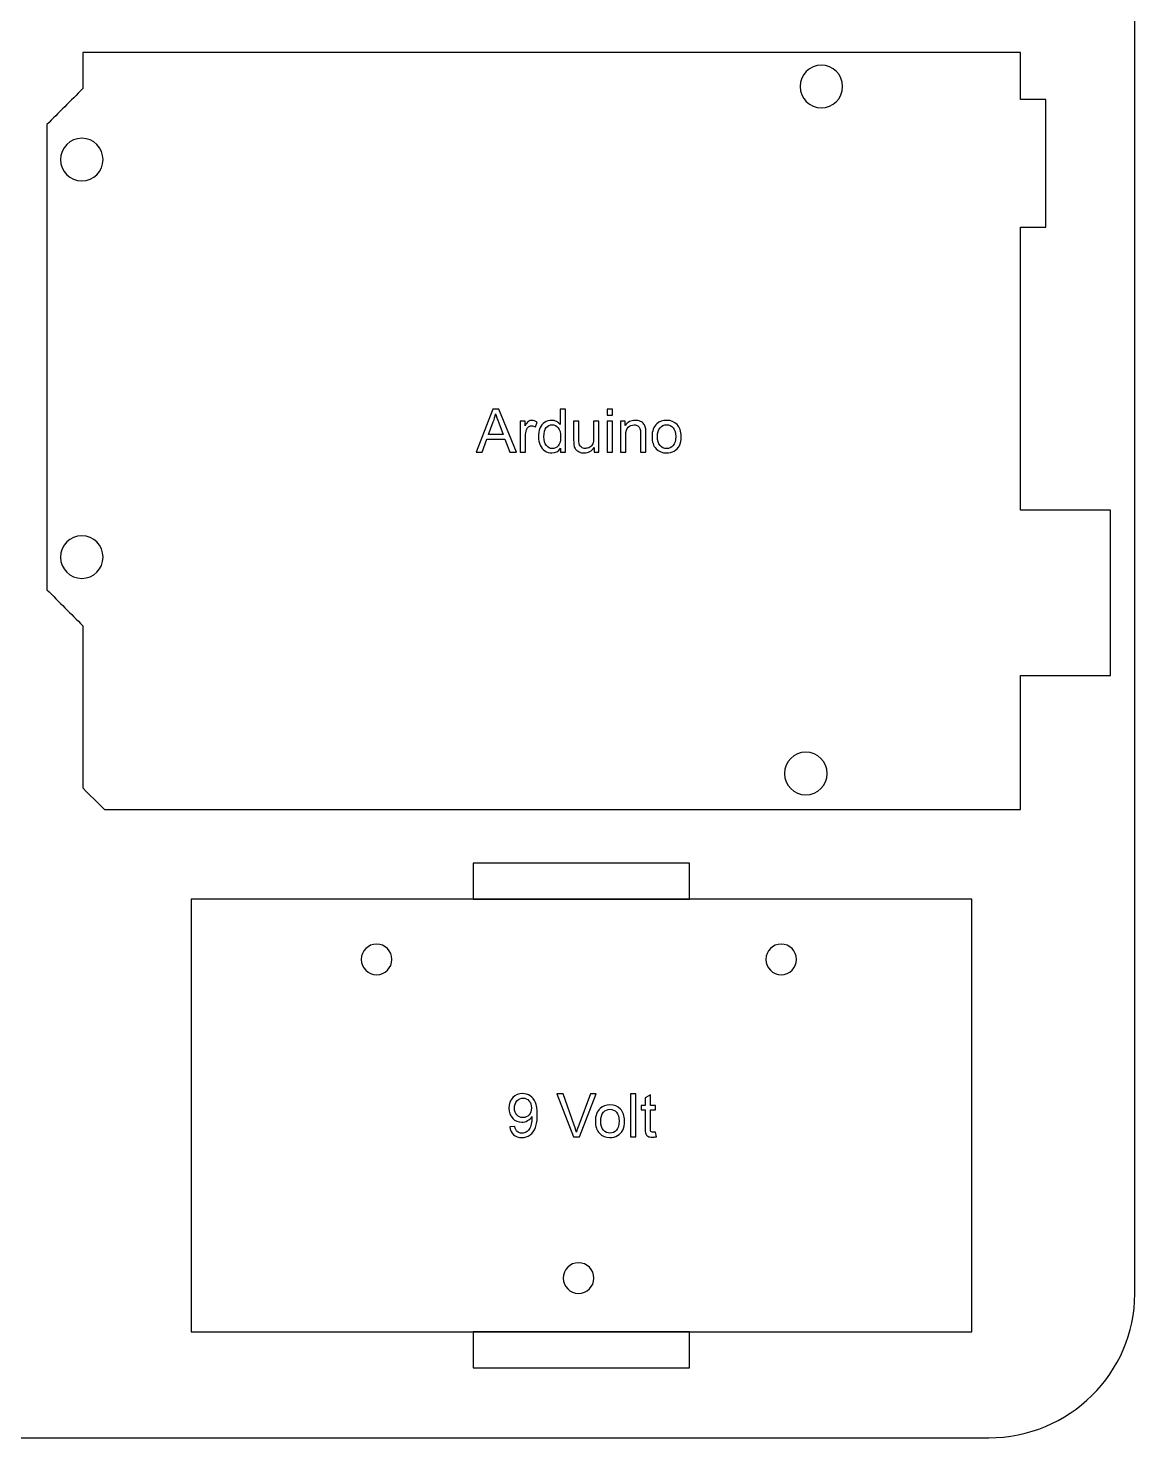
# Model space of a CAD drawing. Extents: x -8.7 to 2.3, y -1.3 to 5.5.
# Drawn here: x -6.328 to -3.259, y -1.253 to 2.657 of the extents above; entities that cross this region are included whole.
import ezdxf

# ---------------------------------------------------------------- set-up
doc = ezdxf.new("R2010")
doc.units = 0
doc.header["$MEASUREMENT"] = 0
doc.layers.add('LAYER_1', color=7, linetype='CONTINUOUS')

msp = doc.modelspace()

# ---------------------------------------------------------------- linework, layer by layer
at = {"layer": 'LAYER_1'}
for points, knots in [([(-8.2543, 5.497), (-8.2543, 5.497), (-3.6643, 5.497), (-3.6643, 5.497), (-3.6643, 5.497), (-3.4416, 5.497), (-3.2593, 5.3172), (-3.2593, 5.0974), (-3.2593, 5.0974), (-3.2593, 5.0974), (-3.2593, -0.8534), (-3.2593, -0.8534), (-3.2593, -0.8534), (-3.2593, -1.0732), (-3.4416, -1.253), (-3.6643, -1.253), (-3.6643, -1.253), (-3.6643, -1.253), (-8.2543, -1.253), (-8.2543, -1.253), (-8.2543, -1.253), (-8.4771, -1.253), (-8.6593, -1.0732), (-8.6593, -0.8534), (-8.6593, -0.8534), (-8.6593, -0.8534), (-8.6593, 5.0974), (-8.6593, 5.0974), (-8.6593, 5.0974), (-8.6593, 5.3172), (-8.4771, 5.497), (-8.2543, 5.497)], [0, 0, 0, 0, 0.125, 0.125, 0.125, 0.125, 0.25, 0.25, 0.25, 0.25, 0.375, 0.375, 0.375, 0.375, 0.5, 0.5, 0.5, 0.5, 0.625, 0.625, 0.625, 0.625, 0.75, 0.75, 0.75, 0.75, 0.875, 0.875, 0.875, 0.875, 1, 1, 1, 1]), ([(-4.1876, 2.4952), (-4.1876, 2.5278), (-4.1612, 2.5542), (-4.1286, 2.5542), (-4.1286, 2.5542), (-4.096, 2.5542), (-4.0695, 2.5278), (-4.0695, 2.4952), (-4.0695, 2.4952), (-4.0695, 2.4626), (-4.096, 2.4361), (-4.1286, 2.4361), (-4.1286, 2.4361), (-4.1612, 2.4361), (-4.1876, 2.4626), (-4.1876, 2.4952)], [0, 0, 0, 0, 0.25, 0.25, 0.25, 0.25, 0.5, 0.5, 0.5, 0.5, 0.75, 0.75, 0.75, 0.75, 1, 1, 1, 1]), ([(-6.2385, 2.2923), (-6.2385, 2.3249), (-6.2121, 2.3514), (-6.1795, 2.3514), (-6.1795, 2.3514), (-6.1469, 2.3514), (-6.1204, 2.3249), (-6.1204, 2.2923), (-6.1204, 2.2923), (-6.1204, 2.2597), (-6.1469, 2.2333), (-6.1795, 2.2333), (-6.1795, 2.2333), (-6.2121, 2.2333), (-6.2385, 2.2597), (-6.2385, 2.2923)], [0, 0, 0, 0, 0.25, 0.25, 0.25, 0.25, 0.5, 0.5, 0.5, 0.5, 0.75, 0.75, 0.75, 0.75, 1, 1, 1, 1]), ([(-6.2385, 1.1899), (-6.2385, 1.2226), (-6.2121, 1.249), (-6.1795, 1.249), (-6.1795, 1.249), (-6.1469, 1.249), (-6.1204, 1.2226), (-6.1204, 1.1899), (-6.1204, 1.1899), (-6.1204, 1.1573), (-6.1469, 1.1309), (-6.1795, 1.1309), (-6.1795, 1.1309), (-6.2121, 1.1309), (-6.2385, 1.1573), (-6.2385, 1.1899)], [0, 0, 0, 0, 0.25, 0.25, 0.25, 0.25, 0.5, 0.5, 0.5, 0.5, 0.75, 0.75, 0.75, 0.75, 1, 1, 1, 1]), ([(-4.2307, 0.5896), (-4.2307, 0.6222), (-4.2042, 0.6486), (-4.1716, 0.6486), (-4.1716, 0.6486), (-4.139, 0.6486), (-4.1126, 0.6222), (-4.1126, 0.5896), (-4.1126, 0.5896), (-4.1126, 0.5569), (-4.139, 0.5305), (-4.1716, 0.5305), (-4.1716, 0.5305), (-4.2042, 0.5305), (-4.2307, 0.5569), (-4.2307, 0.5896)], [0, 0, 0, 0, 0.25, 0.25, 0.25, 0.25, 0.5, 0.5, 0.5, 0.5, 0.75, 0.75, 0.75, 0.75, 1, 1, 1, 1]), ([(-5.0939, 0.2408), (-5.0939, 0.2408), (-5.0939, 0.3408), (-5.0939, 0.3408), (-5.0939, 0.3408), (-5.0939, 0.3408), (-4.4939, 0.3408), (-4.4939, 0.3408), (-4.4939, 0.3408), (-4.4939, 0.3408), (-4.4939, 0.2408), (-4.4939, 0.2408), (-4.4939, 0.2408), (-4.4939, 0.2408), (-5.0939, 0.2408), (-5.0939, 0.2408)], [0, 0, 0, 0, 0.25, 0.25, 0.25, 0.25, 0.5, 0.5, 0.5, 0.5, 0.75, 0.75, 0.75, 0.75, 1, 1, 1, 1]), ([(-5.4044, 0.074), (-5.4044, 0.0975), (-5.3854, 0.1165), (-5.3619, 0.1165), (-5.3619, 0.1165), (-5.3385, 0.1165), (-5.3194, 0.0975), (-5.3194, 0.074), (-5.3194, 0.074), (-5.3194, 0.0505), (-5.3385, 0.0315), (-5.3619, 0.0315), (-5.3619, 0.0315), (-5.3854, 0.0315), (-5.4044, 0.0505), (-5.4044, 0.074)], [0, 0, 0, 0, 0.25, 0.25, 0.25, 0.25, 0.5, 0.5, 0.5, 0.5, 0.75, 0.75, 0.75, 0.75, 1, 1, 1, 1]), ([(-4.2824, 0.074), (-4.2824, 0.0975), (-4.2634, 0.1165), (-4.2399, 0.1165), (-4.2399, 0.1165), (-4.2165, 0.1165), (-4.1974, 0.0975), (-4.1974, 0.074), (-4.1974, 0.074), (-4.1974, 0.0505), (-4.2165, 0.0315), (-4.2399, 0.0315), (-4.2399, 0.0315), (-4.2634, 0.0315), (-4.2824, 0.0505), (-4.2824, 0.074)], [0, 0, 0, 0, 0.25, 0.25, 0.25, 0.25, 0.5, 0.5, 0.5, 0.5, 0.75, 0.75, 0.75, 0.75, 1, 1, 1, 1]), ([(-4.8444, -0.81), (-4.8444, -0.7865), (-4.8254, -0.7675), (-4.8019, -0.7675), (-4.8019, -0.7675), (-4.7785, -0.7675), (-4.7594, -0.7865), (-4.7594, -0.81), (-4.7594, -0.81), (-4.7594, -0.8335), (-4.7785, -0.8525), (-4.8019, -0.8525), (-4.8019, -0.8525), (-4.8254, -0.8525), (-4.8444, -0.8335), (-4.8444, -0.81)], [0, 0, 0, 0, 0.25, 0.25, 0.25, 0.25, 0.5, 0.5, 0.5, 0.5, 0.75, 0.75, 0.75, 0.75, 1, 1, 1, 1]), ([(-5.0939, -1.0592), (-5.0939, -1.0592), (-5.0939, -0.9592), (-5.0939, -0.9592), (-5.0939, -0.9592), (-5.0939, -0.9592), (-4.4939, -0.9592), (-4.4939, -0.9592), (-4.4939, -0.9592), (-4.4939, -0.9592), (-4.4939, -1.0592), (-4.4939, -1.0592), (-4.4939, -1.0592), (-4.4939, -1.0592), (-5.0939, -1.0592), (-5.0939, -1.0592)], [0, 0, 0, 0, 0.25, 0.25, 0.25, 0.25, 0.5, 0.5, 0.5, 0.5, 0.75, 0.75, 0.75, 0.75, 1, 1, 1, 1])]:
    msp.add_open_spline(points, degree=3, knots=knots, dxfattribs=at)
at = {"layer": 'LAYER_1', "color": 1}
for points, knots in [([(-3.5765, 2.5894), (-3.5765, 2.5733), (-3.5765, 2.5273), (-3.5765, 2.4594), (-3.5765, 2.4594), (-3.5765, 2.4594), (-3.5065, 2.4594), (-3.5065, 2.4594), (-3.5065, 2.4594), (-3.5065, 2.4594), (-3.5065, 2.1054), (-3.5065, 2.1054), (-3.5065, 2.1054), (-3.5065, 2.1054), (-3.5765, 2.1054), (-3.5765, 2.1054), (-3.5765, 2.1054), (-3.5765, 1.8721), (-3.5765, 1.5865), (-3.5765, 1.3204), (-3.5765, 1.3204), (-3.5765, 1.3204), (-3.3265, 1.3204), (-3.3265, 1.3204), (-3.3265, 1.3204), (-3.3265, 1.3204), (-3.3265, 0.8614), (-3.3265, 0.8614), (-3.3265, 0.8614), (-3.3265, 0.8614), (-3.5765, 0.8614), (-3.5765, 0.8614), (-3.5765, 0.8614), (-3.5765, 0.6635), (-3.5765, 0.5206), (-3.5765, 0.4894), (-3.5765, 0.4894), (-4.4225, 0.4894), (-5.2695, 0.4894), (-6.1165, 0.4894), (-6.1165, 0.4894), (-6.1365, 0.5094), (-6.1565, 0.5294), (-6.1765, 0.5494), (-6.1765, 0.5494), (-6.1765, 0.6994), (-6.1765, 0.8494), (-6.1765, 0.9994), (-6.1765, 0.9994), (-6.2095, 1.0324), (-6.2425, 1.0654), (-6.2765, 1.0994), (-6.2765, 1.0994), (-6.2765, 1.5294), (-6.2765, 1.9594), (-6.2765, 2.3894), (-6.2765, 2.3894), (-6.2435, 2.4224), (-6.2105, 2.4554), (-6.1765, 2.4894), (-6.1765, 2.4894), (-6.1765, 2.5224), (-6.1765, 2.5554), (-6.1765, 2.5894), (-6.1765, 2.5894), (-5.3105, 2.5894), (-4.4435, 2.5894), (-3.5765, 2.5894)], [0, 0, 0, 0, 0.058824, 0.058824, 0.058824, 0.058824, 0.117647, 0.117647, 0.117647, 0.117647, 0.176471, 0.176471, 0.176471, 0.176471, 0.235294, 0.235294, 0.235294, 0.235294, 0.294118, 0.294118, 0.294118, 0.294118, 0.352941, 0.352941, 0.352941, 0.352941, 0.411765, 0.411765, 0.411765, 0.411765, 0.470588, 0.470588, 0.470588, 0.470588, 0.529412, 0.529412, 0.529412, 0.529412, 0.588235, 0.588235, 0.588235, 0.588235, 0.647059, 0.647059, 0.647059, 0.647059, 0.705882, 0.705882, 0.705882, 0.705882, 0.764706, 0.764706, 0.764706, 0.764706, 0.823529, 0.823529, 0.823529, 0.823529, 0.882353, 0.882353, 0.882353, 0.882353, 0.941176, 0.941176, 0.941176, 0.941176, 1, 1, 1, 1]), ([(-5.0858, 1.4807), (-5.0858, 1.4807), (-5.04, 1.6), (-5.04, 1.6), (-5.04, 1.6), (-5.04, 1.6), (-5.023, 1.6), (-5.023, 1.6), (-5.023, 1.6), (-5.023, 1.6), (-4.9741, 1.4807), (-4.9741, 1.4807), (-4.9741, 1.4807), (-4.9741, 1.4807), (-4.9921, 1.4807), (-4.9921, 1.4807), (-4.9921, 1.4807), (-4.9921, 1.4807), (-5.006, 1.5168), (-5.006, 1.5168), (-5.006, 1.5168), (-5.006, 1.5168), (-5.0559, 1.5168), (-5.0559, 1.5168), (-5.0559, 1.5168), (-5.0559, 1.5168), (-5.069, 1.4807), (-5.069, 1.4807), (-5.069, 1.4807), (-5.069, 1.4807), (-5.0858, 1.4807), (-5.0858, 1.4807)], [0, 0, 0, 0, 0.125, 0.125, 0.125, 0.125, 0.25, 0.25, 0.25, 0.25, 0.375, 0.375, 0.375, 0.375, 0.5, 0.5, 0.5, 0.5, 0.625, 0.625, 0.625, 0.625, 0.75, 0.75, 0.75, 0.75, 0.875, 0.875, 0.875, 0.875, 1, 1, 1, 1]), ([(-5.0514, 1.5297), (-5.0514, 1.5297), (-5.0109, 1.5297), (-5.0109, 1.5297), (-5.0109, 1.5297), (-5.0109, 1.5297), (-5.0234, 1.5627), (-5.0234, 1.5627), (-5.0234, 1.5627), (-5.0271, 1.5727), (-5.03, 1.581), (-5.0318, 1.5875), (-5.0318, 1.5875), (-5.0333, 1.5798), (-5.0355, 1.5722), (-5.0383, 1.5647), (-5.0383, 1.5647), (-5.0383, 1.5647), (-5.0514, 1.5297), (-5.0514, 1.5297)], [0, 0, 0, 0, 0.2, 0.2, 0.2, 0.2, 0.4, 0.4, 0.4, 0.4, 0.6, 0.6, 0.6, 0.6, 0.8, 0.8, 0.8, 0.8, 1, 1, 1, 1]), ([(-4.9635, 1.4807), (-4.9635, 1.4807), (-4.9635, 1.5671), (-4.9635, 1.5671), (-4.9635, 1.5671), (-4.9635, 1.5671), (-4.9504, 1.5671), (-4.9504, 1.5671), (-4.9504, 1.5671), (-4.9504, 1.5671), (-4.9504, 1.554), (-4.9504, 1.554), (-4.9504, 1.554), (-4.947, 1.5601), (-4.9439, 1.5642), (-4.941, 1.5661), (-4.941, 1.5661), (-4.9382, 1.5681), (-4.9351, 1.5691), (-4.9317, 1.5691), (-4.9317, 1.5691), (-4.9267, 1.5691), (-4.9217, 1.5675), (-4.9166, 1.5643), (-4.9166, 1.5643), (-4.9166, 1.5643), (-4.9217, 1.5507), (-4.9217, 1.5507), (-4.9217, 1.5507), (-4.9252, 1.5529), (-4.9288, 1.5539), (-4.9324, 1.5539), (-4.9324, 1.5539), (-4.9356, 1.5539), (-4.9385, 1.553), (-4.941, 1.551), (-4.941, 1.551), (-4.9436, 1.5491), (-4.9454, 1.5464), (-4.9465, 1.543), (-4.9465, 1.543), (-4.9481, 1.5378), (-4.9489, 1.5321), (-4.9489, 1.5259), (-4.9489, 1.5259), (-4.9489, 1.5259), (-4.9489, 1.4807), (-4.9489, 1.4807), (-4.9489, 1.4807), (-4.9489, 1.4807), (-4.9635, 1.4807), (-4.9635, 1.4807)], [0, 0, 0, 0, 0.076923, 0.076923, 0.076923, 0.076923, 0.153846, 0.153846, 0.153846, 0.153846, 0.230769, 0.230769, 0.230769, 0.230769, 0.307692, 0.307692, 0.307692, 0.307692, 0.384615, 0.384615, 0.384615, 0.384615, 0.461538, 0.461538, 0.461538, 0.461538, 0.538462, 0.538462, 0.538462, 0.538462, 0.615385, 0.615385, 0.615385, 0.615385, 0.692308, 0.692308, 0.692308, 0.692308, 0.769231, 0.769231, 0.769231, 0.769231, 0.846154, 0.846154, 0.846154, 0.846154, 0.923077, 0.923077, 0.923077, 0.923077, 1, 1, 1, 1]), ([(-4.8518, 1.4807), (-4.8518, 1.4807), (-4.8518, 1.4916), (-4.8518, 1.4916), (-4.8518, 1.4916), (-4.8573, 1.483), (-4.8653, 1.4787), (-4.876, 1.4787), (-4.876, 1.4787), (-4.8829, 1.4787), (-4.8892, 1.4806), (-4.895, 1.4844), (-4.895, 1.4844), (-4.9008, 1.4882), (-4.9052, 1.4935), (-4.9084, 1.5003), (-4.9084, 1.5003), (-4.9116, 1.5072), (-4.9132, 1.515), (-4.9132, 1.5238), (-4.9132, 1.5238), (-4.9132, 1.5324), (-4.9117, 1.5403), (-4.9089, 1.5473), (-4.9089, 1.5473), (-4.906, 1.5543), (-4.9017, 1.5597), (-4.8959, 1.5634), (-4.8959, 1.5634), (-4.8902, 1.5672), (-4.8837, 1.5691), (-4.8766, 1.5691), (-4.8766, 1.5691), (-4.8714, 1.5691), (-4.8668, 1.568), (-4.8627, 1.5658), (-4.8627, 1.5658), (-4.8587, 1.5636), (-4.8553, 1.5607), (-4.8528, 1.5572), (-4.8528, 1.5572), (-4.8528, 1.5572), (-4.8528, 1.6), (-4.8528, 1.6), (-4.8528, 1.6), (-4.8528, 1.6), (-4.8382, 1.6), (-4.8382, 1.6), (-4.8382, 1.6), (-4.8382, 1.6), (-4.8382, 1.4807), (-4.8382, 1.4807), (-4.8382, 1.4807), (-4.8382, 1.4807), (-4.8518, 1.4807), (-4.8518, 1.4807)], [0, 0, 0, 0, 0.071429, 0.071429, 0.071429, 0.071429, 0.142857, 0.142857, 0.142857, 0.142857, 0.214286, 0.214286, 0.214286, 0.214286, 0.285714, 0.285714, 0.285714, 0.285714, 0.357143, 0.357143, 0.357143, 0.357143, 0.428571, 0.428571, 0.428571, 0.428571, 0.5, 0.5, 0.5, 0.5, 0.571429, 0.571429, 0.571429, 0.571429, 0.642857, 0.642857, 0.642857, 0.642857, 0.714286, 0.714286, 0.714286, 0.714286, 0.785714, 0.785714, 0.785714, 0.785714, 0.857143, 0.857143, 0.857143, 0.857143, 0.928571, 0.928571, 0.928571, 0.928571, 1, 1, 1, 1]), ([(-4.7585, 1.4807), (-4.7585, 1.4807), (-4.7585, 1.4934), (-4.7585, 1.4934), (-4.7585, 1.4934), (-4.7653, 1.4836), (-4.7744, 1.4787), (-4.786, 1.4787), (-4.786, 1.4787), (-4.7911, 1.4787), (-4.7958, 1.4797), (-4.8003, 1.4817), (-4.8003, 1.4817), (-4.8047, 1.4836), (-4.808, 1.4861), (-4.8101, 1.489), (-4.8101, 1.489), (-4.8123, 1.492), (-4.8138, 1.4956), (-4.8146, 1.4999), (-4.8146, 1.4999), (-4.8152, 1.5028), (-4.8155, 1.5073), (-4.8155, 1.5136), (-4.8155, 1.5136), (-4.8155, 1.5136), (-4.8155, 1.5671), (-4.8155, 1.5671), (-4.8155, 1.5671), (-4.8155, 1.5671), (-4.8009, 1.5671), (-4.8009, 1.5671), (-4.8009, 1.5671), (-4.8009, 1.5671), (-4.8009, 1.5192), (-4.8009, 1.5192), (-4.8009, 1.5192), (-4.8009, 1.5115), (-4.8006, 1.5064), (-4.8, 1.5037), (-4.8, 1.5037), (-4.799, 1.4998), (-4.7971, 1.4968), (-4.7941, 1.4946), (-4.7941, 1.4946), (-4.7911, 1.4924), (-4.7874, 1.4913), (-4.783, 1.4913), (-4.783, 1.4913), (-4.7787, 1.4913), (-4.7745, 1.4925), (-4.7707, 1.4947), (-4.7707, 1.4947), (-4.7668, 1.497), (-4.7641, 1.5), (-4.7625, 1.5039), (-4.7625, 1.5039), (-4.7609, 1.5078), (-4.7601, 1.5134), (-4.7601, 1.5208), (-4.7601, 1.5208), (-4.7601, 1.5208), (-4.7601, 1.5671), (-4.7601, 1.5671), (-4.7601, 1.5671), (-4.7601, 1.5671), (-4.7455, 1.5671), (-4.7455, 1.5671), (-4.7455, 1.5671), (-4.7455, 1.5671), (-4.7455, 1.4807), (-4.7455, 1.4807), (-4.7455, 1.4807), (-4.7455, 1.4807), (-4.7585, 1.4807), (-4.7585, 1.4807)], [0, 0, 0, 0, 0.052632, 0.052632, 0.052632, 0.052632, 0.105263, 0.105263, 0.105263, 0.105263, 0.157895, 0.157895, 0.157895, 0.157895, 0.210526, 0.210526, 0.210526, 0.210526, 0.263158, 0.263158, 0.263158, 0.263158, 0.315789, 0.315789, 0.315789, 0.315789, 0.368421, 0.368421, 0.368421, 0.368421, 0.421053, 0.421053, 0.421053, 0.421053, 0.473684, 0.473684, 0.473684, 0.473684, 0.526316, 0.526316, 0.526316, 0.526316, 0.578947, 0.578947, 0.578947, 0.578947, 0.631579, 0.631579, 0.631579, 0.631579, 0.684211, 0.684211, 0.684211, 0.684211, 0.736842, 0.736842, 0.736842, 0.736842, 0.789474, 0.789474, 0.789474, 0.789474, 0.842105, 0.842105, 0.842105, 0.842105, 0.894737, 0.894737, 0.894737, 0.894737, 0.947368, 0.947368, 0.947368, 0.947368, 1, 1, 1, 1]), ([(-4.7224, 1.5831), (-4.7224, 1.5831), (-4.7224, 1.6), (-4.7224, 1.6), (-4.7224, 1.6), (-4.7224, 1.6), (-4.7078, 1.6), (-4.7078, 1.6), (-4.7078, 1.6), (-4.7078, 1.6), (-4.7078, 1.5831), (-4.7078, 1.5831), (-4.7078, 1.5831), (-4.7078, 1.5831), (-4.7224, 1.5831), (-4.7224, 1.5831)], [0, 0, 0, 0, 0.25, 0.25, 0.25, 0.25, 0.5, 0.5, 0.5, 0.5, 0.75, 0.75, 0.75, 0.75, 1, 1, 1, 1]), ([(-4.7224, 1.4807), (-4.7224, 1.4807), (-4.7224, 1.5671), (-4.7224, 1.5671), (-4.7224, 1.5671), (-4.7224, 1.5671), (-4.7078, 1.5671), (-4.7078, 1.5671), (-4.7078, 1.5671), (-4.7078, 1.5671), (-4.7078, 1.4807), (-4.7078, 1.4807), (-4.7078, 1.4807), (-4.7078, 1.4807), (-4.7224, 1.4807), (-4.7224, 1.4807)], [0, 0, 0, 0, 0.25, 0.25, 0.25, 0.25, 0.5, 0.5, 0.5, 0.5, 0.75, 0.75, 0.75, 0.75, 1, 1, 1, 1]), ([(-4.6855, 1.4807), (-4.6855, 1.4807), (-4.6855, 1.5671), (-4.6855, 1.5671), (-4.6855, 1.5671), (-4.6855, 1.5671), (-4.6723, 1.5671), (-4.6723, 1.5671), (-4.6723, 1.5671), (-4.6723, 1.5671), (-4.6723, 1.5548), (-4.6723, 1.5548), (-4.6723, 1.5548), (-4.6659, 1.5643), (-4.6568, 1.5691), (-4.6448, 1.5691), (-4.6448, 1.5691), (-4.6396, 1.5691), (-4.6348, 1.5681), (-4.6304, 1.5663), (-4.6304, 1.5663), (-4.626, 1.5644), (-4.6228, 1.5619), (-4.6206, 1.5589), (-4.6206, 1.5589), (-4.6184, 1.5558), (-4.6169, 1.5522), (-4.616, 1.5481), (-4.616, 1.5481), (-4.6155, 1.5453), (-4.6152, 1.5406), (-4.6152, 1.5338), (-4.6152, 1.5338), (-4.6152, 1.5338), (-4.6152, 1.4807), (-4.6152, 1.4807), (-4.6152, 1.4807), (-4.6152, 1.4807), (-4.6299, 1.4807), (-4.6299, 1.4807), (-4.6299, 1.4807), (-4.6299, 1.4807), (-4.6299, 1.5333), (-4.6299, 1.5333), (-4.6299, 1.5333), (-4.6299, 1.5392), (-4.6305, 1.5437), (-4.6316, 1.5467), (-4.6316, 1.5467), (-4.6327, 1.5496), (-4.6348, 1.552), (-4.6377, 1.5537), (-4.6377, 1.5537), (-4.6406, 1.5555), (-4.644, 1.5564), (-4.6479, 1.5564), (-4.6479, 1.5564), (-4.6541, 1.5564), (-4.6595, 1.5544), (-4.664, 1.5504), (-4.664, 1.5504), (-4.6686, 1.5465), (-4.6708, 1.539), (-4.6708, 1.5279), (-4.6708, 1.5279), (-4.6708, 1.5279), (-4.6708, 1.4807), (-4.6708, 1.4807), (-4.6708, 1.4807), (-4.6708, 1.4807), (-4.6855, 1.4807), (-4.6855, 1.4807)], [0, 0, 0, 0, 0.055556, 0.055556, 0.055556, 0.055556, 0.111111, 0.111111, 0.111111, 0.111111, 0.166667, 0.166667, 0.166667, 0.166667, 0.222222, 0.222222, 0.222222, 0.222222, 0.277778, 0.277778, 0.277778, 0.277778, 0.333333, 0.333333, 0.333333, 0.333333, 0.388889, 0.388889, 0.388889, 0.388889, 0.444444, 0.444444, 0.444444, 0.444444, 0.5, 0.5, 0.5, 0.5, 0.555556, 0.555556, 0.555556, 0.555556, 0.611111, 0.611111, 0.611111, 0.611111, 0.666667, 0.666667, 0.666667, 0.666667, 0.722222, 0.722222, 0.722222, 0.722222, 0.777778, 0.777778, 0.777778, 0.777778, 0.833333, 0.833333, 0.833333, 0.833333, 0.888889, 0.888889, 0.888889, 0.888889, 0.944444, 0.944444, 0.944444, 0.944444, 1, 1, 1, 1]), ([(-4.5982, 1.5239), (-4.5982, 1.5399), (-4.5938, 1.5518), (-4.5849, 1.5595), (-4.5849, 1.5595), (-4.5775, 1.5658), (-4.5684, 1.5691), (-4.5577, 1.5691), (-4.5577, 1.5691), (-4.5458, 1.5691), (-4.5361, 1.5652), (-4.5286, 1.5574), (-4.5286, 1.5574), (-4.521, 1.5496), (-4.5173, 1.5388), (-4.5173, 1.5251), (-4.5173, 1.5251), (-4.5173, 1.514), (-4.5189, 1.5052), (-4.5223, 1.4989), (-4.5223, 1.4989), (-4.5256, 1.4925), (-4.5305, 1.4875), (-4.5368, 1.484), (-4.5368, 1.484), (-4.5432, 1.4805), (-4.5502, 1.4787), (-4.5577, 1.4787), (-4.5577, 1.4787), (-4.5698, 1.4787), (-4.5796, 1.4826), (-4.587, 1.4904), (-4.587, 1.4904), (-4.5945, 1.4981), (-4.5982, 1.5093), (-4.5982, 1.5239)], [0, 0, 0, 0, 0.111111, 0.111111, 0.111111, 0.111111, 0.222222, 0.222222, 0.222222, 0.222222, 0.333333, 0.333333, 0.333333, 0.333333, 0.444444, 0.444444, 0.444444, 0.444444, 0.555556, 0.555556, 0.555556, 0.555556, 0.666667, 0.666667, 0.666667, 0.666667, 0.777778, 0.777778, 0.777778, 0.777778, 0.888889, 0.888889, 0.888889, 0.888889, 1, 1, 1, 1]), ([(-4.8981, 1.5238), (-4.8981, 1.5127), (-4.8958, 1.5045), (-4.8911, 1.499), (-4.8911, 1.499), (-4.8865, 1.4935), (-4.881, 1.4908), (-4.8746, 1.4908), (-4.8746, 1.4908), (-4.8682, 1.4908), (-4.8628, 1.4934), (-4.8583, 1.4986), (-4.8583, 1.4986), (-4.8538, 1.5038), (-4.8516, 1.5118), (-4.8516, 1.5226), (-4.8516, 1.5226), (-4.8516, 1.5344), (-4.8538, 1.5431), (-4.8584, 1.5486), (-4.8584, 1.5486), (-4.863, 1.5542), (-4.8686, 1.5569), (-4.8753, 1.5569), (-4.8753, 1.5569), (-4.8818, 1.5569), (-4.8872, 1.5543), (-4.8916, 1.549), (-4.8916, 1.549), (-4.8959, 1.5437), (-4.8981, 1.5353), (-4.8981, 1.5238)], [0, 0, 0, 0, 0.125, 0.125, 0.125, 0.125, 0.25, 0.25, 0.25, 0.25, 0.375, 0.375, 0.375, 0.375, 0.5, 0.5, 0.5, 0.5, 0.625, 0.625, 0.625, 0.625, 0.75, 0.75, 0.75, 0.75, 0.875, 0.875, 0.875, 0.875, 1, 1, 1, 1]), ([(-4.5832, 1.5239), (-4.5832, 1.5128), (-4.5808, 1.5045), (-4.5759, 1.499), (-4.5759, 1.499), (-4.5711, 1.4935), (-4.565, 1.4908), (-4.5577, 1.4908), (-4.5577, 1.4908), (-4.5504, 1.4908), (-4.5444, 1.4935), (-4.5395, 1.4991), (-4.5395, 1.4991), (-4.5347, 1.5046), (-4.5323, 1.513), (-4.5323, 1.5244), (-4.5323, 1.5244), (-4.5323, 1.5351), (-4.5347, 1.5432), (-4.5396, 1.5487), (-4.5396, 1.5487), (-4.5445, 1.5542), (-4.5505, 1.5569), (-4.5577, 1.5569), (-4.5577, 1.5569), (-4.565, 1.5569), (-4.5711, 1.5542), (-4.5759, 1.5487), (-4.5759, 1.5487), (-4.5808, 1.5432), (-4.5832, 1.535), (-4.5832, 1.5239)], [0, 0, 0, 0, 0.125, 0.125, 0.125, 0.125, 0.25, 0.25, 0.25, 0.25, 0.375, 0.375, 0.375, 0.375, 0.5, 0.5, 0.5, 0.5, 0.625, 0.625, 0.625, 0.625, 0.75, 0.75, 0.75, 0.75, 0.875, 0.875, 0.875, 0.875, 1, 1, 1, 1]), ([(-5.8766, -0.9592), (-5.8766, -0.9592), (-5.8766, 0.2408), (-5.8766, 0.2408), (-5.8766, 0.2408), (-5.8766, 0.2408), (-3.7112, 0.2408), (-3.7112, 0.2408), (-3.7112, 0.2408), (-3.7112, 0.2408), (-3.7112, -0.9592), (-3.7112, -0.9592), (-3.7112, -0.9592), (-3.7112, -0.9592), (-5.8766, -0.9592), (-5.8766, -0.9592)], [0, 0, 0, 0, 0.25, 0.25, 0.25, 0.25, 0.5, 0.5, 0.5, 0.5, 0.75, 0.75, 0.75, 0.75, 1, 1, 1, 1]), ([(-4.9927, -0.3905), (-4.9927, -0.3905), (-4.9786, -0.3892), (-4.9786, -0.3892), (-4.9786, -0.3892), (-4.9774, -0.3959), (-4.9751, -0.4007), (-4.9718, -0.4037), (-4.9718, -0.4037), (-4.9684, -0.4066), (-4.9641, -0.4081), (-4.9588, -0.4081), (-4.9588, -0.4081), (-4.9543, -0.4081), (-4.9504, -0.4071), (-4.947, -0.405), (-4.947, -0.405), (-4.9436, -0.403), (-4.9408, -0.4002), (-4.9386, -0.3968), (-4.9386, -0.3968), (-4.9364, -0.3933), (-4.9346, -0.3887), (-4.9332, -0.3828), (-4.9332, -0.3828), (-4.9317, -0.377), (-4.931, -0.371), (-4.931, -0.3649), (-4.931, -0.3649), (-4.931, -0.3643), (-4.931, -0.3633), (-4.9311, -0.362), (-4.9311, -0.362), (-4.934, -0.3666), (-4.938, -0.3704), (-4.9431, -0.3733), (-4.9431, -0.3733), (-4.9481, -0.3762), (-4.9536, -0.3777), (-4.9595, -0.3777), (-4.9595, -0.3777), (-4.9694, -0.3777), (-4.9778, -0.3741), (-4.9846, -0.3669), (-4.9846, -0.3669), (-4.9914, -0.3598), (-4.9949, -0.3504), (-4.9949, -0.3386), (-4.9949, -0.3386), (-4.9949, -0.3265), (-4.9913, -0.3168), (-4.9842, -0.3094), (-4.9842, -0.3094), (-4.977, -0.302), (-4.9681, -0.2983), (-4.9573, -0.2983), (-4.9573, -0.2983), (-4.9496, -0.2983), (-4.9425, -0.3004), (-4.9361, -0.3046), (-4.9361, -0.3046), (-4.9296, -0.3088), (-4.9248, -0.3147), (-4.9214, -0.3225), (-4.9214, -0.3225), (-4.9181, -0.3302), (-4.9164, -0.3414), (-4.9164, -0.356), (-4.9164, -0.356), (-4.9164, -0.3713), (-4.9181, -0.3834), (-4.9214, -0.3925), (-4.9214, -0.3925), (-4.9247, -0.4015), (-4.9296, -0.4084), (-4.9361, -0.4131), (-4.9361, -0.4131), (-4.9427, -0.4178), (-4.9503, -0.4202), (-4.9591, -0.4202), (-4.9591, -0.4202), (-4.9685, -0.4202), (-4.9761, -0.4176), (-4.982, -0.4124), (-4.982, -0.4124), (-4.9879, -0.4072), (-4.9915, -0.3999), (-4.9927, -0.3905)], [0, 0, 0, 0, 0.045455, 0.045455, 0.045455, 0.045455, 0.090909, 0.090909, 0.090909, 0.090909, 0.136364, 0.136364, 0.136364, 0.136364, 0.181818, 0.181818, 0.181818, 0.181818, 0.227273, 0.227273, 0.227273, 0.227273, 0.272727, 0.272727, 0.272727, 0.272727, 0.318182, 0.318182, 0.318182, 0.318182, 0.363636, 0.363636, 0.363636, 0.363636, 0.409091, 0.409091, 0.409091, 0.409091, 0.454545, 0.454545, 0.454545, 0.454545, 0.5, 0.5, 0.5, 0.5, 0.545455, 0.545455, 0.545455, 0.545455, 0.590909, 0.590909, 0.590909, 0.590909, 0.636364, 0.636364, 0.636364, 0.636364, 0.681818, 0.681818, 0.681818, 0.681818, 0.727273, 0.727273, 0.727273, 0.727273, 0.772727, 0.772727, 0.772727, 0.772727, 0.818182, 0.818182, 0.818182, 0.818182, 0.863636, 0.863636, 0.863636, 0.863636, 0.909091, 0.909091, 0.909091, 0.909091, 0.954545, 0.954545, 0.954545, 0.954545, 1, 1, 1, 1]), ([(-4.9327, -0.3379), (-4.9327, -0.3295), (-4.9349, -0.3228), (-4.9394, -0.3179), (-4.9394, -0.3179), (-4.9439, -0.3129), (-4.9493, -0.3105), (-4.9556, -0.3105), (-4.9556, -0.3105), (-4.9621, -0.3105), (-4.9677, -0.3131), (-4.9726, -0.3184), (-4.9726, -0.3184), (-4.9774, -0.3238), (-4.9798, -0.3307), (-4.9798, -0.3391), (-4.9798, -0.3391), (-4.9798, -0.3467), (-4.9775, -0.3529), (-4.9729, -0.3576), (-4.9729, -0.3576), (-4.9683, -0.3624), (-4.9627, -0.3647), (-4.956, -0.3647), (-4.956, -0.3647), (-4.9492, -0.3647), (-4.9436, -0.3624), (-4.9393, -0.3576), (-4.9393, -0.3576), (-4.9349, -0.3529), (-4.9327, -0.3463), (-4.9327, -0.3379)], [0, 0, 0, 0, 0.125, 0.125, 0.125, 0.125, 0.25, 0.25, 0.25, 0.25, 0.375, 0.375, 0.375, 0.375, 0.5, 0.5, 0.5, 0.5, 0.625, 0.625, 0.625, 0.625, 0.75, 0.75, 0.75, 0.75, 0.875, 0.875, 0.875, 0.875, 1, 1, 1, 1]), ([(-4.8158, -0.4181), (-4.8158, -0.4181), (-4.8621, -0.2988), (-4.8621, -0.2988), (-4.8621, -0.2988), (-4.8621, -0.2988), (-4.8449, -0.2988), (-4.8449, -0.2988), (-4.8449, -0.2988), (-4.8449, -0.2988), (-4.8139, -0.3855), (-4.8139, -0.3855), (-4.8139, -0.3855), (-4.8114, -0.3924), (-4.8094, -0.399), (-4.8077, -0.405), (-4.8077, -0.405), (-4.8058, -0.3985), (-4.8037, -0.392), (-4.8013, -0.3855), (-4.8013, -0.3855), (-4.8013, -0.3855), (-4.769, -0.2988), (-4.769, -0.2988), (-4.769, -0.2988), (-4.769, -0.2988), (-4.7529, -0.2988), (-4.7529, -0.2988), (-4.7529, -0.2988), (-4.7529, -0.2988), (-4.7996, -0.4181), (-4.7996, -0.4181), (-4.7996, -0.4181), (-4.7996, -0.4181), (-4.8158, -0.4181), (-4.8158, -0.4181)], [0, 0, 0, 0, 0.111111, 0.111111, 0.111111, 0.111111, 0.222222, 0.222222, 0.222222, 0.222222, 0.333333, 0.333333, 0.333333, 0.333333, 0.444444, 0.444444, 0.444444, 0.444444, 0.555556, 0.555556, 0.555556, 0.555556, 0.666667, 0.666667, 0.666667, 0.666667, 0.777778, 0.777778, 0.777778, 0.777778, 0.888889, 0.888889, 0.888889, 0.888889, 1, 1, 1, 1]), ([(-4.6574, -0.4181), (-4.6574, -0.4181), (-4.6574, -0.2988), (-4.6574, -0.2988), (-4.6574, -0.2988), (-4.6574, -0.2988), (-4.6428, -0.2988), (-4.6428, -0.2988), (-4.6428, -0.2988), (-4.6428, -0.2988), (-4.6428, -0.4181), (-4.6428, -0.4181), (-4.6428, -0.4181), (-4.6428, -0.4181), (-4.6574, -0.4181), (-4.6574, -0.4181)], [0, 0, 0, 0, 0.25, 0.25, 0.25, 0.25, 0.5, 0.5, 0.5, 0.5, 0.75, 0.75, 0.75, 0.75, 1, 1, 1, 1]), ([(-4.5881, -0.405), (-4.5881, -0.405), (-4.586, -0.418), (-4.586, -0.418), (-4.586, -0.418), (-4.5901, -0.4188), (-4.5938, -0.4193), (-4.5971, -0.4193), (-4.5971, -0.4193), (-4.6024, -0.4193), (-4.6065, -0.4184), (-4.6094, -0.4167), (-4.6094, -0.4167), (-4.6124, -0.4151), (-4.6144, -0.4129), (-4.6156, -0.4101), (-4.6156, -0.4101), (-4.6168, -0.4074), (-4.6174, -0.4016), (-4.6174, -0.3928), (-4.6174, -0.3928), (-4.6174, -0.3928), (-4.6174, -0.3431), (-4.6174, -0.3431), (-4.6174, -0.3431), (-4.6174, -0.3431), (-4.6282, -0.3431), (-4.6282, -0.3431), (-4.6282, -0.3431), (-4.6282, -0.3431), (-4.6282, -0.3317), (-4.6282, -0.3317), (-4.6282, -0.3317), (-4.6282, -0.3317), (-4.6174, -0.3317), (-4.6174, -0.3317), (-4.6174, -0.3317), (-4.6174, -0.3317), (-4.6174, -0.3103), (-4.6174, -0.3103), (-4.6174, -0.3103), (-4.6174, -0.3103), (-4.6028, -0.3015), (-4.6028, -0.3015), (-4.6028, -0.3015), (-4.6028, -0.3015), (-4.6028, -0.3317), (-4.6028, -0.3317), (-4.6028, -0.3317), (-4.6028, -0.3317), (-4.5881, -0.3317), (-4.5881, -0.3317), (-4.5881, -0.3317), (-4.5881, -0.3317), (-4.5881, -0.3431), (-4.5881, -0.3431), (-4.5881, -0.3431), (-4.5881, -0.3431), (-4.6028, -0.3431), (-4.6028, -0.3431), (-4.6028, -0.3431), (-4.6028, -0.3431), (-4.6028, -0.3936), (-4.6028, -0.3936), (-4.6028, -0.3936), (-4.6028, -0.3978), (-4.6026, -0.4005), (-4.6021, -0.4017), (-4.6021, -0.4017), (-4.6016, -0.4029), (-4.6007, -0.4038), (-4.5996, -0.4045), (-4.5996, -0.4045), (-4.5984, -0.4052), (-4.5967, -0.4056), (-4.5946, -0.4056), (-4.5946, -0.4056), (-4.5929, -0.4056), (-4.5908, -0.4054), (-4.5881, -0.405)], [0, 0, 0, 0, 0.05, 0.05, 0.05, 0.05, 0.1, 0.1, 0.1, 0.1, 0.15, 0.15, 0.15, 0.15, 0.2, 0.2, 0.2, 0.2, 0.25, 0.25, 0.25, 0.25, 0.3, 0.3, 0.3, 0.3, 0.35, 0.35, 0.35, 0.35, 0.4, 0.4, 0.4, 0.4, 0.45, 0.45, 0.45, 0.45, 0.5, 0.5, 0.5, 0.5, 0.55, 0.55, 0.55, 0.55, 0.6, 0.6, 0.6, 0.6, 0.65, 0.65, 0.65, 0.65, 0.7, 0.7, 0.7, 0.7, 0.75, 0.75, 0.75, 0.75, 0.8, 0.8, 0.8, 0.8, 0.85, 0.85, 0.85, 0.85, 0.9, 0.9, 0.9, 0.9, 0.95, 0.95, 0.95, 0.95, 1, 1, 1, 1]), ([(-4.7553, -0.3749), (-4.7553, -0.3589), (-4.7508, -0.347), (-4.7419, -0.3394), (-4.7419, -0.3394), (-4.7345, -0.333), (-4.7254, -0.3297), (-4.7148, -0.3297), (-4.7148, -0.3297), (-4.7029, -0.3297), (-4.6931, -0.3336), (-4.6856, -0.3414), (-4.6856, -0.3414), (-4.6781, -0.3492), (-4.6743, -0.36), (-4.6743, -0.3737), (-4.6743, -0.3737), (-4.6743, -0.3848), (-4.676, -0.3936), (-4.6793, -0.3999), (-4.6793, -0.3999), (-4.6826, -0.4063), (-4.6875, -0.4113), (-4.6939, -0.4148), (-4.6939, -0.4148), (-4.7003, -0.4183), (-4.7072, -0.4201), (-4.7148, -0.4201), (-4.7148, -0.4201), (-4.7268, -0.4201), (-4.7366, -0.4162), (-4.7441, -0.4084), (-4.7441, -0.4084), (-4.7516, -0.4007), (-4.7553, -0.3895), (-4.7553, -0.3749)], [0, 0, 0, 0, 0.111111, 0.111111, 0.111111, 0.111111, 0.222222, 0.222222, 0.222222, 0.222222, 0.333333, 0.333333, 0.333333, 0.333333, 0.444444, 0.444444, 0.444444, 0.444444, 0.555556, 0.555556, 0.555556, 0.555556, 0.666667, 0.666667, 0.666667, 0.666667, 0.777778, 0.777778, 0.777778, 0.777778, 0.888889, 0.888889, 0.888889, 0.888889, 1, 1, 1, 1]), ([(-4.7402, -0.3749), (-4.7402, -0.386), (-4.7378, -0.3943), (-4.733, -0.3998), (-4.733, -0.3998), (-4.7281, -0.4053), (-4.7221, -0.408), (-4.7148, -0.408), (-4.7148, -0.408), (-4.7075, -0.408), (-4.7014, -0.4053), (-4.6966, -0.3997), (-4.6966, -0.3997), (-4.6918, -0.3942), (-4.6894, -0.3858), (-4.6894, -0.3744), (-4.6894, -0.3744), (-4.6894, -0.3637), (-4.6918, -0.3556), (-4.6966, -0.3501), (-4.6966, -0.3501), (-4.7015, -0.3446), (-4.7075, -0.3419), (-4.7148, -0.3419), (-4.7148, -0.3419), (-4.7221, -0.3419), (-4.7281, -0.3446), (-4.733, -0.3501), (-4.733, -0.3501), (-4.7378, -0.3556), (-4.7402, -0.3639), (-4.7402, -0.3749)], [0, 0, 0, 0, 0.125, 0.125, 0.125, 0.125, 0.25, 0.25, 0.25, 0.25, 0.375, 0.375, 0.375, 0.375, 0.5, 0.5, 0.5, 0.5, 0.625, 0.625, 0.625, 0.625, 0.75, 0.75, 0.75, 0.75, 0.875, 0.875, 0.875, 0.875, 1, 1, 1, 1])]:
    msp.add_open_spline(points, degree=3, knots=knots, dxfattribs=at)

doc.saveas('drawing.dxf')
